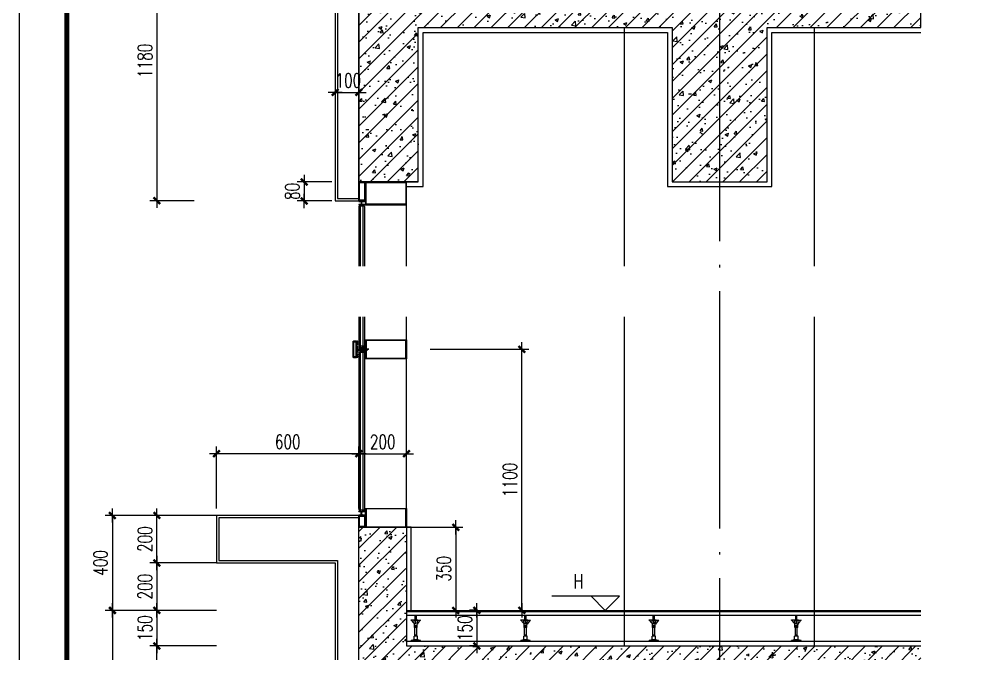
# Model space of a CAD drawing. Extents: x 1980812 to 2578970, y -669191 to 284498.
# Drawn here: x 2387331 to 2391401, y -400458 to -397785 of the extents above; entities that cross this region are included whole.
import ezdxf
from ezdxf.enums import TextEntityAlignment as Align

# ---------------------------------------------------------------- set-up
doc = ezdxf.new("R2010")
doc.units = 0
doc.header["$LTSCALE"] = 1000
doc.header["$MEASUREMENT"] = 0
for name, pattern in [('CENTER', [2, 1.25, -0.25, 0.25, -0.25]), ('DOTE', [2.42, 2, -0.2, 0.02, -0.2]), ('HIDDEN', [0.375, 0.25, -0.125]), ('HIDDEN2', [0.1875, 0.125, -0.0625])]:
    doc.linetypes.add(name, pattern=pattern)
for name, color, linetype in [('A-SECT-MBND-FINE', 252, 'Continuous'), ('A-SECT-MCUT', 1, 'Continuous'), ('A-SECT-MCUT-FINE', 137, 'Continuous'), ('DIM_ELEV', 3, 'Continuous'), ('dote', 1, 'DOTE'), ('SF', 1, 'Continuous'), ('TEXT', 7, 'Continuous'), ('TK', 1, 'Continuous'), ('WALL', 4, 'Continuous'), ('WINDOW', 2, 'Continuous'), ('可见看线', 63, 'Continuous'), ('建筑辅助线', 231, 'Continuous'), ('柱墙填充', 181, 'Continuous'), ('详细标注', 231, 'Continuous'), ('铝板', 31, 'Continuous'), ('面层', 31, 'Continuous')]:
    doc.layers.add(name, color=color, linetype=linetype)
doc.styles.add('DIM_FONT', font='SIMPLEX', dxfattribs={"width": 0.7, "bigfont": 'GBCBIG'})
doc.styles.add('FSJ-SHX', font='txtw.shx', dxfattribs={"width": 0.75, "bigfont": 'hztxtw.shx'})
doc.styles.add('ROMANS', font='simplex_.ttf', dxfattribs={"width": 0.8, "height": 500})
doc.dimstyles.new('DIMN20', dxfattribs={"dimscale": 0.2, "dimtxt": 300, "dimasz": 1, "dimexe": 150, "dimexo": 0, "dimgap": 100, "dimtad": 1, "dimdec": 0, "dimzin": 0, "dimdsep": 46, "dimtxsty": 'DIM_FONT', "dimblk1": '_DIMX', "dimblk2": '_DIMX', "dimsah": 1, "dimcen": 0.09, "dimclrd": 256, "dimclre": 256, "dimclrt": 7, "dimadec": 0, "dimazin": 0, "dimtfac": 1, "dimtdec": 0, "dimtix": 1, "dimtmove": 2, "dimatfit": 3, "dimldrblk": '_DIMX', "dimfxl": 150, "dimtolj": 1, "dimtzin": 0, "dimarcsym": 0})

# ---------------------------------------------------------------- blocks, each defined once
blk = doc.blocks.new('M5x45_Pan')
at = {"color": 8, "linetype": 'HIDDEN'}
for p, q in [((0, 1.9), (45, 1.9)), ((44.4, -2.5), (44.4, 2.5)), ((0, -1.9), (45, -1.9))]:
    blk.add_line(p, q, dxfattribs=at)
at = {"color": 0, "linetype": 'ByBlock'}
blk.add_lwpolyline([(-1.4, -4.8), (0, -4.8), (0, 4.7), (-1.4, 4.7, 0.228537), (-2.2, 4.4, 0.349288), (-2.2, -4.4, 0.228537)], format="xyb", close=True, dxfattribs=at)
at = {"color": 8, "linetype": 'HIDDEN2'}
blk.add_lwpolyline([(-3.7, 0.7), (-1.8, 0.7), (-1.8, -0.8), (-3.7, -0.8)], dxfattribs=at)
at = {"color": 8, "linetype": 'ByBlock'}
blk.add_lwpolyline([(0, 2.5), (44.4, 2.5), (45, 1.9), (45, -1.9), (44.4, -2.5), (0, -2.5)], dxfattribs=at)
at = {"layer": 'TEXT', "color": 8, "linetype": 'CENTER'}
blk.add_line((48, 0), (-6.7, 0), dxfattribs=at)
at = {"layer": 'Defpoints', "color": 8, "style": 'ROMANS', "width": 0.8}
blk.add_text('M5x45', height=1, rotation=90, dxfattribs=at).set_placement((-1, 0), align=Align.MIDDLE)
blk = doc.blocks.new('A$C573D0ACE')
at = {"layer": '建筑辅助线'}
for p, q in [((-40, 89), (-40, 90)), ((-29, 89), (-40, 89)), ((-40, 89), (-29, 75.7)), ((-11, 89), (-29, 89)), ((-29, 88), (-29, 89)), ((-11, 88), (-29, 88)), ((-25.8, 65), (-27.8, 88)), ((-22.5, 90), (-22.5, 105)), ((-17.5, 105), (-22.5, 105)), ((-20.5, 72.5), (-20.5, 88)), ((-20, 105), (-20, 110)), ((-19.5, 72.5), (-19.5, 88)), ((-17.5, 90), (-17.5, 105)), ((-14.2, 65), (-12.2, 88)), ((-11, 88), (-11, 89)), ((-11, 89), (0, 89)), ((0, 89), (-11, 75.7)), ((0, 89), (0, 90)), ((-29, 75.7), (-26.4, 72.5)), ((-14.2, 65), (-25.8, 65)), ((-25.8, 57.5), (-25.8, 65)), ((-14.2, 57.5), (-25.8, 57.5)), ((-23.8, 21), (-23.8, 57.5)), ((-22.4, 57.5), (-22.4, 65)), ((-19.5, 72.5), (-20.5, 72.5)), ((-17.6, 57.5), (-17.6, 65)), ((-16.2, 21), (-16.2, 57.5)), ((-14.2, 57.5), (-14.2, 65)), ((-11, 75.7), (-13.6, 72.5)), ((-27.5, 6), (-40, 3)), ((-40, 0), (-40, 3)), ((0, 3), (-40, 3)), ((-27.5, 6), (-27.5, 21)), ((-12.5, 21), (-27.5, 21)), ((-12.5, 6), (-27.5, 6)), ((-16.2, 25), (-23.8, 26)), ((-16.2, 24), (-23.8, 25)), ((-16.2, 23), (-23.8, 24)), ((-16.2, 22), (-23.8, 23)), ((-16.2, 21), (-23.8, 22)), ((-12.5, 6), (-12.5, 21)), ((0, 3), (-12.5, 6)), ((0, 0), (0, 3))]:
    blk.add_line(p, q, dxfattribs=at)
blk = doc.blocks.new('_DIMX')
blk.add_line((-150, 0), (150, 0))
at = {"const_width": 50}
blk.add_lwpolyline([(-70, -70), (70, 70)], dxfattribs=at)
blk = doc.blocks.new('*D2443')
at = {"layer": 'Defpoints', "color": 0, "transparency": 16777216}
for p in [(2389061, -399175.2), (2389446.9, -399175.2), (2389061, -400275.2)]:
    blk.add_point(p, dxfattribs=at)
at = {"layer": '详细标注', "lineweight": -2, "transparency": 16777216}
for p, q in [((2389061, -399175.2), (2389476.9, -399175.2)), ((2389446.9, -400275), (2389446.9, -399175.4)), ((2389061, -400275.2), (2389476.9, -400275.2))]:
    blk.add_line(p, q, dxfattribs=at)
at = {"layer": '详细标注', "lineweight": -2, "transparency": 16777216, "xscale": 0.2, "yscale": 0.2, "zscale": 0.2}
for p, rotation in [((2389446.9, -399175.2), 90), ((2389446.9, -400275.2), 270)]:
    blk.add_blockref('_DIMX', p, dxfattribs=dict(at, rotation=rotation))
at = {"layer": '详细标注', "color": 7, "transparency": 16777216, "insert": (2389396.9, -399725.2), "char_height": 60, "attachment_point": 5, "rotation": 90, "style": 'DIM_FONT'}
blk.add_mtext('\\A1;1100', dxfattribs=at)
blk = doc.blocks.new('*D2444')
at = {"layer": 'Defpoints', "color": 0, "transparency": 16777216}
for p in [(2388961.2, -399614.9), (2388761.2, -399845.2), (2388961.2, -399845.2, 0)]:
    blk.add_point(p, dxfattribs=at)
at = {"layer": '详细标注', "lineweight": -2, "transparency": 16777216}
for p, q in [((2388761.2, -399845.2), (2388761.2, -399584.9)), ((2388761.4, -399614.9), (2388961, -399614.9)), ((2388961.2, -399845.2), (2388961.2, -399584.9))]:
    blk.add_line(p, q, dxfattribs=at)
at = {"layer": '详细标注', "lineweight": -2, "transparency": 16777216, "xscale": 0.2, "yscale": 0.2, "zscale": 0.2, "rotation": 180}
blk.add_blockref('_DIMX', (2388761.2, -399614.9), dxfattribs=at)
at = {"layer": '详细标注', "lineweight": -2, "transparency": 16777216, "xscale": 0.2, "yscale": 0.2, "zscale": 0.2}
blk.add_blockref('_DIMX', (2388961.2, -399614.9), dxfattribs=at)
at = {"layer": '详细标注', "color": 7, "transparency": 16777216, "insert": (2388861.2, -399564.9), "char_height": 60, "attachment_point": 5, "style": 'DIM_FONT'}
blk.add_mtext('\\A1;200', dxfattribs=at)
blk = doc.blocks.new('*D2709')
at = {"layer": 'Defpoints', "color": 0, "transparency": 16777216}
for p in [(2388961.2, -399925.2, 0), (2388961.2, -400275.2, 0), (2389168.7, -400275.2)]:
    blk.add_point(p, dxfattribs=at)
at = {"layer": '详细标注', "lineweight": -2, "transparency": 16777216}
for p, q in [((2388961.2, -399925.2), (2389198.7, -399925.2)), ((2389168.7, -399925.4), (2389168.7, -400275)), ((2388961.2, -400275.2), (2389198.7, -400275.2))]:
    blk.add_line(p, q, dxfattribs=at)
at = {"layer": '详细标注', "lineweight": -2, "transparency": 16777216, "xscale": 0.2, "yscale": 0.2, "zscale": 0.2}
for p, rotation in [((2389168.7, -399925.2), 90), ((2389168.7, -400275.2), 270)]:
    blk.add_blockref('_DIMX', p, dxfattribs=dict(at, rotation=rotation))
at = {"layer": '详细标注', "color": 7, "transparency": 16777216, "insert": (2389118.7, -400100.2), "char_height": 60, "attachment_point": 5, "rotation": 90, "style": 'DIM_FONT'}
blk.add_mtext('\\A1;350', dxfattribs=at)
blk = doc.blocks.new('*D2445')
at = {"layer": 'Defpoints', "color": 0, "transparency": 16777216}
for p in [(2389257.4, -400274.8), (2389257.4, -400425.2), (2389257.4, -400425.2)]:
    blk.add_point(p, dxfattribs=at)
at = {"layer": '详细标注', "lineweight": -2, "transparency": 16777216}
for p, q in [((2389257.4, -400274.8), (2389227.4, -400274.8)), ((2389257.4, -400275), (2389257.4, -400425)), ((2389257.4, -400425.2), (2389227.4, -400425.2))]:
    blk.add_line(p, q, dxfattribs=at)
at = {"layer": '详细标注', "lineweight": -2, "transparency": 16777216, "xscale": 0.2, "yscale": 0.2, "zscale": 0.2}
for p, rotation in [((2389257.4, -400274.8), 90), ((2389257.4, -400425.2), 270)]:
    blk.add_blockref('_DIMX', p, dxfattribs=dict(at, rotation=rotation))
at = {"layer": '详细标注', "color": 7, "transparency": 16777216, "insert": (2389207.4, -400350), "char_height": 60, "attachment_point": 5, "rotation": 90, "style": 'DIM_FONT'}
blk.add_mtext('\\A1;150', dxfattribs=at)
blk = doc.blocks.new('*D2407')
at = {"layer": 'Defpoints', "color": 0, "transparency": 16777216}
for p in [(2387910, -400425.2), (2388161.2, -400425.2), (2388161.2, -401175.2)]:
    blk.add_point(p, dxfattribs=at)
at = {"layer": '详细标注', "lineweight": -2, "transparency": 16777216}
for p, q in [((2388161.2, -400425.2), (2387880, -400425.2)), ((2387910, -401175), (2387910, -400425.4)), ((2388161.2, -401175.2), (2387880, -401175.2))]:
    blk.add_line(p, q, dxfattribs=at)
at = {"layer": '详细标注', "lineweight": -2, "transparency": 16777216, "xscale": 0.2, "yscale": 0.2, "zscale": 0.2}
for p, rotation in [((2387910, -400425.2), 90), ((2387910, -401175.2), 270)]:
    blk.add_blockref('_DIMX', p, dxfattribs=dict(at, rotation=rotation))
at = {"layer": '详细标注', "color": 7, "transparency": 16777216, "insert": (2387860, -400800.2), "char_height": 60, "attachment_point": 5, "rotation": 90, "style": 'DIM_FONT'}
blk.add_mtext('\\A1;750', dxfattribs=at)
blk = doc.blocks.new('*D2408')
at = {"layer": 'Defpoints', "color": 0, "transparency": 16777216}
for p in [(2388161.2, -400275.2), (2387910, -400425.2), (2388161.2, -400425.2)]:
    blk.add_point(p, dxfattribs=at)
at = {"layer": '详细标注', "lineweight": -2, "transparency": 16777216}
for p, q in [((2388161.2, -400275.2), (2387880, -400275.2)), ((2387910, -400275.4), (2387910, -400425)), ((2388161.2, -400425.2), (2387880, -400425.2))]:
    blk.add_line(p, q, dxfattribs=at)
at = {"layer": '详细标注', "lineweight": -2, "transparency": 16777216, "xscale": 0.2, "yscale": 0.2, "zscale": 0.2}
for p, rotation in [((2387910, -400275.2), 90), ((2387910, -400425.2), 270)]:
    blk.add_blockref('_DIMX', p, dxfattribs=dict(at, rotation=rotation))
at = {"layer": '详细标注', "color": 7, "transparency": 16777216, "insert": (2387860, -400350.2), "char_height": 60, "attachment_point": 5, "rotation": 90, "style": 'DIM_FONT'}
blk.add_mtext('\\A1;150', dxfattribs=at)
blk = doc.blocks.new('*D2409')
at = {"layer": 'Defpoints', "color": 0, "transparency": 16777216}
for p in [(2387880, -399875.2, 0), (2387722.8, -400275.2), (2387880, -400275.2)]:
    blk.add_point(p, dxfattribs=at)
at = {"layer": '详细标注', "lineweight": -2, "transparency": 16777216}
for p, q in [((2387880, -399875.2), (2387692.8, -399875.2)), ((2387722.8, -399875.4), (2387722.8, -400275)), ((2387880, -400275.2), (2387692.8, -400275.2))]:
    blk.add_line(p, q, dxfattribs=at)
at = {"layer": '详细标注', "lineweight": -2, "transparency": 16777216, "xscale": 0.2, "yscale": 0.2, "zscale": 0.2}
for p, rotation in [((2387722.8, -399875.2), 90), ((2387722.8, -400275.2), 270)]:
    blk.add_blockref('_DIMX', p, dxfattribs=dict(at, rotation=rotation))
at = {"layer": '详细标注', "color": 7, "transparency": 16777216, "insert": (2387672.8, -400075.2), "char_height": 60, "attachment_point": 5, "rotation": 90, "style": 'DIM_FONT'}
blk.add_mtext('\\A1;400', dxfattribs=at)
blk = doc.blocks.new('*D2410')
at = {"layer": 'Defpoints', "color": 0, "transparency": 16777216}
for p in [(2387880, -400275.2), (2387722.8, -401255.2), (2387880, -401255.2)]:
    blk.add_point(p, dxfattribs=at)
at = {"layer": '详细标注', "lineweight": -2, "transparency": 16777216}
for p, q in [((2387880, -400275.2), (2387692.8, -400275.2)), ((2387722.8, -400275.4), (2387722.8, -401255)), ((2387880, -401255.2), (2387692.8, -401255.2))]:
    blk.add_line(p, q, dxfattribs=at)
at = {"layer": '详细标注', "lineweight": -2, "transparency": 16777216, "xscale": 0.2, "yscale": 0.2, "zscale": 0.2}
for p, rotation in [((2387722.8, -400275.2), 90), ((2387722.8, -401255.2), 270)]:
    blk.add_blockref('_DIMX', p, dxfattribs=dict(at, rotation=rotation))
at = {"layer": '详细标注', "color": 7, "transparency": 16777216, "insert": (2387672.8, -400765.2), "char_height": 60, "attachment_point": 5, "rotation": 90, "style": 'DIM_FONT'}
blk.add_mtext('\\A1;980', dxfattribs=at)
blk = doc.blocks.new('*D2411')
at = {"layer": 'Defpoints', "color": 0, "transparency": 16777216}
for p in [(2388161.2, -399614.9), (2388161.2, -399845.2), (2388761.2, -399845.2)]:
    blk.add_point(p, dxfattribs=at)
at = {"layer": '详细标注', "lineweight": -2, "transparency": 16777216}
for p, q in [((2388161.2, -399845.2), (2388161.2, -399584.9)), ((2388761, -399614.9), (2388161.4, -399614.9)), ((2388761.2, -399845.2), (2388761.2, -399584.9))]:
    blk.add_line(p, q, dxfattribs=at)
at = {"layer": '详细标注', "lineweight": -2, "transparency": 16777216, "xscale": 0.2, "yscale": 0.2, "zscale": 0.2, "rotation": 180}
blk.add_blockref('_DIMX', (2388161.2, -399614.9), dxfattribs=at)
at = {"layer": '详细标注', "lineweight": -2, "transparency": 16777216, "xscale": 0.2, "yscale": 0.2, "zscale": 0.2}
blk.add_blockref('_DIMX', (2388761.2, -399614.9), dxfattribs=at)
at = {"layer": '详细标注', "color": 7, "transparency": 16777216, "insert": (2388461.2, -399564.9), "char_height": 60, "attachment_point": 5, "style": 'DIM_FONT'}
blk.add_mtext('\\A1;600', dxfattribs=at)
blk = doc.blocks.new('*D1481')
at = {"layer": 'Defpoints', "color": 0, "transparency": 16777216}
for p in [(-850.7, 50), (-599.6, 50), (-599.6, -150)]:
    blk.add_point(p, dxfattribs=at)
at = {"layer": '详细标注', "lineweight": -2, "transparency": 16777216}
for p, q in [((-599.6, 50), (-880.7, 50)), ((-850.7, -149.8), (-850.7, 49.8)), ((-599.6, -150), (-880.7, -150))]:
    blk.add_line(p, q, dxfattribs=at)
at = {"layer": '详细标注', "lineweight": -2, "transparency": 16777216, "xscale": 0.2, "yscale": 0.2, "zscale": 0.2}
for p, rotation in [((-850.7, 50), 90), ((-850.7, -150), 270)]:
    blk.add_blockref('_DIMX', p, dxfattribs=dict(at, rotation=rotation))
at = {"layer": '详细标注', "color": 7, "transparency": 16777216, "insert": (-900.7, -50), "char_height": 60, "attachment_point": 5, "rotation": 90, "style": 'DIM_FONT'}
blk.add_mtext('\\A1;200', dxfattribs=at)
blk = doc.blocks.new('*D1482')
at = {"layer": 'Defpoints', "color": 0, "transparency": 16777216}
for p in [(-599.6, -150), (-850.7, -350), (-599.6, -350)]:
    blk.add_point(p, dxfattribs=at)
at = {"layer": '详细标注', "lineweight": -2, "transparency": 16777216}
for p, q in [((-599.6, -150), (-880.7, -150)), ((-850.7, -150.2), (-850.7, -349.8)), ((-599.6, -350), (-880.7, -350))]:
    blk.add_line(p, q, dxfattribs=at)
at = {"layer": '详细标注', "lineweight": -2, "transparency": 16777216, "xscale": 0.2, "yscale": 0.2, "zscale": 0.2}
for p, rotation in [((-850.7, -150), 90), ((-850.7, -350), 270)]:
    blk.add_blockref('_DIMX', p, dxfattribs=dict(at, rotation=rotation))
at = {"layer": '详细标注', "color": 7, "transparency": 16777216, "insert": (-900.7, -250), "char_height": 60, "attachment_point": 5, "rotation": 90, "style": 'DIM_FONT'}
blk.add_mtext('\\A1;200', dxfattribs=at)
blk = doc.blocks.new('*D1483')
at = {"layer": 'Defpoints', "color": 0, "transparency": 16777216}
for p in [(-599.6, 310.3), (0.4, 98.8), (-599.6, 80)]:
    blk.add_point(p, dxfattribs=at)
at = {"layer": '详细标注', "lineweight": -2, "transparency": 16777216}
for p, q in [((-599.6, 80), (-599.6, 340.3)), ((0.4, 98.8), (0.4, 340.3)), ((0.2, 310.3), (-599.4, 310.3))]:
    blk.add_line(p, q, dxfattribs=at)
at = {"layer": '详细标注', "lineweight": -2, "transparency": 16777216, "xscale": 0.2, "yscale": 0.2, "zscale": 0.2, "rotation": 180}
blk.add_blockref('_DIMX', (-599.6, 310.3), dxfattribs=at)
at = {"layer": '详细标注', "lineweight": -2, "transparency": 16777216, "xscale": 0.2, "yscale": 0.2, "zscale": 0.2}
blk.add_blockref('_DIMX', (0.4, 310.3), dxfattribs=at)
at = {"layer": '详细标注', "color": 7, "transparency": 16777216, "insert": (-299.6, 360.3), "char_height": 60, "attachment_point": 5, "style": 'DIM_FONT'}
blk.add_mtext('\\A1;600', dxfattribs=at)
blk = doc.blocks.new('*D1484')
at = {"layer": 'Defpoints', "color": 0, "transparency": 16777216}
for p in [(-99.6, -740, 0), (0.4, -740, 0), (0.4, -872.8)]:
    blk.add_point(p, dxfattribs=at)
at = {"layer": '详细标注', "lineweight": -2, "transparency": 16777216}
for p, q in [((-99.6, -740), (-99.6, -902.8)), ((0.4, -740), (0.4, -902.8)), ((-99.4, -872.8), (0.2, -872.8))]:
    blk.add_line(p, q, dxfattribs=at)
at = {"layer": '详细标注', "lineweight": -2, "transparency": 16777216, "xscale": 0.2, "yscale": 0.2, "zscale": 0.2, "rotation": 180}
blk.add_blockref('_DIMX', (-99.6, -872.8), dxfattribs=at)
at = {"layer": '详细标注', "lineweight": -2, "transparency": 16777216, "xscale": 0.2, "yscale": 0.2, "zscale": 0.2}
blk.add_blockref('_DIMX', (0.4, -872.8), dxfattribs=at)
at = {"layer": '详细标注', "color": 7, "transparency": 16777216, "insert": (-44.1, -822.8), "char_height": 60, "attachment_point": 5, "style": 'DIM_FONT'}
blk.add_mtext('\\A1;100', dxfattribs=at)
blk = doc.blocks.new('*D2614')
at = {"layer": 'Defpoints', "color": 0, "transparency": 16777216}
for p in [(2388661.2, -397959.7, 0), (2388761.2, -397959.7, 0), (2388761.2, -398092.5, 0)]:
    blk.add_point(p, dxfattribs=at)
at = {"layer": '详细标注', "lineweight": -2, "transparency": 16777216}
for p, q in [((2388661.2, -397959.7, 0), (2388661.2, -398122.5, 0)), ((2388761.2, -397959.7, 0), (2388761.2, -398122.5, 0)), ((2388661.4, -398092.5, 0), (2388761, -398092.5, 0))]:
    blk.add_line(p, q, dxfattribs=at)
at = {"layer": '详细标注', "lineweight": -2, "transparency": 16777216, "xscale": 0.2, "yscale": 0.2, "zscale": 0.2, "rotation": 180}
blk.add_blockref('_DIMX', (2388661.2, -398092.5, 0), dxfattribs=at)
at = {"layer": '详细标注', "lineweight": -2, "transparency": 16777216, "xscale": 0.2, "yscale": 0.2, "zscale": 0.2}
blk.add_blockref('_DIMX', (2388761.2, -398092.5, 0), dxfattribs=at)
at = {"layer": '详细标注', "color": 7, "transparency": 16777216, "insert": (2388716.6, -398042.5, 0), "char_height": 60, "attachment_point": 5, "style": 'DIM_FONT'}
blk.add_mtext('\\A1;100', dxfattribs=at)
blk = doc.blocks.new('*D2127')
at = {"layer": 'Defpoints', "color": 0, "transparency": 16777216}
for p in [(2388646.5, -398469.7, 0), (2388530.6, -398549.7, 0), (2388646.5, -398549.7, 0)]:
    blk.add_point(p, dxfattribs=at)
at = {"layer": '详细标注', "lineweight": -2, "transparency": 16777216}
for p, q in [((2388646.5, -398469.7, 0), (2388500.6, -398469.7, 0)), ((2388530.6, -398469.5, 0), (2388530.6, -398469.3, 0)), ((2388530.6, -398469.7, 0), (2388530.6, -398549.7, 0)), ((2388646.5, -398549.7, 0), (2388500.6, -398549.7, 0)), ((2388530.6, -398549.9, 0), (2388530.6, -398550.1, 0))]:
    blk.add_line(p, q, dxfattribs=at)
at = {"layer": '详细标注', "lineweight": -2, "transparency": 16777216, "xscale": 0.2, "yscale": 0.2, "zscale": 0.2}
for p, rotation in [((2388530.6, -398469.7, 0), 270), ((2388530.6, -398549.7, 0), 90)]:
    blk.add_blockref('_DIMX', p, dxfattribs=dict(at, rotation=rotation))
at = {"layer": '详细标注', "color": 7, "transparency": 16777216, "insert": (2388480.6, -398509.7, 0), "char_height": 60, "attachment_point": 5, "rotation": 90, "style": 'DIM_FONT'}
blk.add_mtext('\\A1;80', dxfattribs=at)
blk = doc.blocks.new('*D2132')
at = {"layer": 'Defpoints', "color": 0, "transparency": 16777216}
for p in [(2388067.2, -397369.7), (2387910, -398549.3), (2388067.2, -398549.3)]:
    blk.add_point(p, dxfattribs=at)
at = {"layer": '详细标注', "lineweight": -2, "transparency": 16777216}
for p, q in [((2388067.2, -397369.7), (2387880, -397369.7)), ((2387910, -397369.9), (2387910, -398549.1)), ((2388067.2, -398549.3), (2387880, -398549.3))]:
    blk.add_line(p, q, dxfattribs=at)
at = {"layer": '详细标注', "lineweight": -2, "transparency": 16777216, "xscale": 0.2, "yscale": 0.2, "zscale": 0.2}
for p, rotation in [((2387910, -397369.7), 90), ((2387910, -398549.3), 270)]:
    blk.add_blockref('_DIMX', p, dxfattribs=dict(at, rotation=rotation))
at = {"layer": '详细标注', "color": 7, "transparency": 16777216, "insert": (2387860, -397959.5), "char_height": 60, "attachment_point": 5, "rotation": 90, "style": 'DIM_FONT'}
blk.add_mtext('\\A1;1180', dxfattribs=at)
blk = doc.blocks.new('A$C21437546')
at = {"layer": '铝板', "elevation": 0}
for points in [[(0.4, 50), (-599.6, 50), (-599.6, -150), (-99.6, -150), (-99.6, -1330), (28.4, -1330)], [(0.4, 40), (-589.6, 40), (-589.6, -140), (-89.6, -140), (-89.6, -1320), (0.4, -1320)]]:
    blk.add_lwpolyline(points, dxfattribs=at)
at = {"layer": '详细标注'}
dim = blk.add_linear_dim(base=(-599.6, 310.3, 0), p1=(0.4, 98.8, 0), p2=(-599.6, 80, 0), dimstyle='DIMN20', dxfattribs=at)
dim.commit()
dim.dimension.update_dxf_attribs({"geometry": '*D1483', "text_midpoint": (-299.6, 360.3, 0)})
for base, p2, picture, middle in [((-850.7, 50, 0), (-599.6, 50, 0), '*D1481', (-900.7, -50, 0)), ((-850.7, -350, 0), (-599.6, -350, 0), '*D1482', (-900.7, -250, 0))]:
    dim = blk.add_linear_dim(base=base, p1=(-599.6, -150, 0), p2=p2, angle=90, dimstyle='DIMN20', dxfattribs=at)
    dim.commit()
    dim.dimension.update_dxf_attribs({"geometry": picture, "text_midpoint": middle})
dim = blk.add_linear_dim(base=(0.4, -872.8), p1=(-99.6, -740, 0), p2=(0.4, -740, 0), angle=360, dimstyle='DIMN20', dxfattribs=at)
dim.commit()
dim.dimension.update_dxf_attribs({"geometry": '*D1484', "text_midpoint": (-44.1, -822.8), "dimtype": 129})

msp = doc.modelspace()

# ---------------------------------------------------------------- hatches: boundary and pattern name
at = {"layer": '柱墙填充'}
h = msp.add_hatch(dxfattribs=at)
h.set_pattern_fill('钢筋混凝土', color=256, scale=20)
h.set_pattern_definition([(45, (2370704.01, -515993.82), (-35.35534, 35.35534), []), (50, (2370704.01, -515993.82), (143.45204, -12.55043), [15, -165]), (355, (2370704.01, -515993.82), (-27.75027, 150.43843), [12, -132]), (100.4514, (2370715.96, -515994.86), (115.70188, 137.88791), [12.74804, -140.22842]), (46.1842, (2370704.01, -515953.82), (213.4482, -33.1038), [22.5, -247.5]), (96.6356, (2370721.8, -515956.58), (186.93254, 194.82357), [19.12206, -210.3426]), (351.1842, (2370704, -515953.82), (186.9324, 194.8237), [18, -198]), (21, (2370724.01, -515963.82), (119.38141, -80.52378), [15, -165]), (326, (2370724.01, -515963.82), (48.66307, 145.03), [12, -132]), (71.4514, (2370733.96, -515970.53), (168.04453, 64.5061), [12.74804, -140.22842]), (37.5, (2370704.01, -515993.82), (2.43197, 66.57877), [0, -130.4, 0, -134, 0, -132.5]), (7.5, (2370704.01, -515993.82), (52.613907, 78.882342), [0, -76.4, 0, -127.4, 0, -50.5]), (327.5, (2370659.41, -515993.82), (106.764487, -4.510974), [0, -50, 0, -156, 0, -207]), (317.5, (2370639.41, -515993.82), (116.637234, 20.021), [0, -65, 0, -103.6, 0, -147])])
h.paths.add_polyline_path([(2390480.2, -397819.7), (2391127.5, -397819.7), (2391127.5, -397719.7), (2390280.2, -397719.7), (2390280.2, -398469.7), (2390480.2, -398469.7)])
edge = h.paths.add_edge_path()
edge.add_line((2388761.2, -397219.7), (2388761.2, -397336.6))
edge.add_arc((2388820.1, -397261.6), 95.4, 231.8174, 322.9557)
edge.add_arc((2388895.5, -397352.4), 33.4, 88.5699, 262.5774)
edge.add_line((2388891.2, -397385.5), (2388881.2, -397071.2))
edge.add_line((2388881.2, -397071.2), (2388761.2, -397069.7))
edge.add_line((2388761.2, -397069.7), (2388761.2, -397219.7))
edge = h.paths.add_edge_path()
edge.add_line((2388881.2, -397719.7), (2388881.2, -397334.9))
edge.add_arc((2388820.1, -397261.6), 95.4, 231.8174, 309.7498, ccw=False)
edge.add_line((2388761.2, -397336.6), (2388761.2, -398469.7))
edge.add_line((2388761.2, -398469.7), (2389011.2, -398469.7))
edge.add_line((2389011.2, -398469.7), (2389011.2, -397819.7))
edge.add_line((2389011.2, -397819.7), (2390080.2, -397819.7))
edge.add_line((2390080.2, -397819.7), (2390080.2, -398469.7))
edge.add_line((2390080.2, -398469.7), (2390280.2, -398469.7))
edge.add_line((2390280.2, -398469.7), (2390280.2, -397719.7))
edge.add_line((2390280.2, -397719.7), (2388881.2, -397719.7))
h = msp.add_hatch(dxfattribs=at)
h.set_pattern_fill('钢筋混凝土', color=256, scale=20)
h.set_pattern_definition([(45, (2364350.003, -527167.13), (-35.35534, 35.35534), []), (50, (2364350, -527167.13), (143.45204, -12.55043), [15, -165]), (355, (2364350, -527167.13), (-27.75027, 150.43843), [12, -132]), (100.4514, (2364361.96, -527168.18), (115.70188, 137.88791), [12.74804, -140.22842]), (46.1842, (2364350, -527127.13), (213.4482, -33.1038), [22.5, -247.5]), (96.6356, (2364367.8, -527129.9), (186.93254, 194.82357), [19.12206, -210.3426]), (351.1842, (2364350, -527127.13), (186.9324, 194.82372), [18, -198]), (21, (2364370, -527137.13), (119.38141, -80.52378), [15, -165]), (326, (2364370, -527137.13), (48.66307, 145.03001), [12, -132]), (71.4514, (2364379.95, -527143.84), (168.04453, 64.5061), [12.74804, -140.22842]), (37.5, (2364350.003, -527167.13), (2.431971, 66.57877), [0, -130.4, 0, -134, 0, -132.5]), (7.5, (2364350, -527167.13), (52.613907, 78.882342), [0, -76.4, 0, -127.4, 0, -50.5]), (327.5, (2364305.403, -527167.13), (106.764487, -4.510974), [0, -50, 0, -156, 0, -207]), (317.5, (2364285.4, -527167.13), (116.637234, 20.020996), [0, -65, 0, -103.6, 0, -147])])
h.paths.add_polyline_path([(2391127.5, -400425.2), (2391127.5, -400525.2), (2390480.2, -400525.2), (2390480.2, -401175.2), (2390080.2, -401175.2), (2390080.2, -400525.2), (2389011.2, -400525.2), (2389011.2, -401175.2), (2388761.2, -401175.2), (2388761.2, -401075.2), (2388761.2, -400125.2), (2388761.2, -399925.2), (2388958.2, -399922.7), (2388958.2, -400425.2)])

# ---------------------------------------------------------------- linework, layer by layer
at = {"layer": 'A-SECT-MBND-FINE'}
msp.add_line((2390080.2, -398469.7, 0), (2390480.2, -398469.7, 0), dxfattribs=at)
at = {"layer": 'A-SECT-MCUT', "elevation": 0}
for points in [[(2388761.2, -398469.7), (2388788.2, -398469.7), (2388788.2, -398549.7), (2388761.2, -398549.7)], [(2388764.2, -398472.7), (2388785.2, -398472.7), (2388785.2, -398546.7), (2388764.2, -398546.7)], [(2388961.2, -398558.4), (2388961.2, -398469.7), (2388825.5, -398469.7), (2388789.2, -398469.7), (2388789.2, -398550.7), (2388772.5, -398550.7), (2388772.5, -398551.6), (2388775.9, -398552.4), (2388776.5, -398551.9), (2388789.2, -398551.9), (2388789.2, -398558.4), (2388789.2, -398565), (2388776.5, -398565), (2388775.9, -398564.5), (2388772.5, -398565.3), (2388772.5, -398566.2), (2388789.2, -398566.2), (2388789.2, -398566.2), (2388825.5, -398566.2), (2388961.2, -398566.2)], [(2388792.2, -398472.2), (2388958.2, -398472.2), (2388958.2, -398558.4), (2388958.2, -398563.7), (2388792.2, -398563.7)], [(2388771.8, -398553.1), (2388775.7, -398553.4), (2388776.6, -398552.3), (2388776, -398551.9), (2388775.4, -398552.4), (2388771.8, -398551.6), (2388771.8, -398550.7), (2388760.6, -398550.7), (2388760.6, -398552.2), (2388770.6, -398552.2), (2388770.6, -398564.7), (2388760.6, -398564.7), (2388760.6, -398566.2), (2388771.8, -398566.2), (2388771.8, -398565.3), (2388775.4, -398564.5), (2388776, -398565), (2388776.6, -398564.6), (2388775.7, -398563.4), (2388771.8, -398563.8)], [(2388771.8, -398553.1), (2388775.7, -398553.4), (2388776.6, -398552.3), (2388776, -398551.9), (2388775.4, -398552.4), (2388771.8, -398551.6), (2388771.8, -398550.7), (2388760.6, -398550.7), (2388760.6, -398552.2), (2388770.6, -398552.2), (2388770.6, -398564.7), (2388760.6, -398564.7), (2388760.6, -398566.2), (2388771.8, -398566.2), (2388771.8, -398565.3), (2388775.4, -398564.5), (2388776, -398565), (2388776.6, -398564.6), (2388775.7, -398563.4), (2388771.8, -398563.8)], [(2388771.8, -398553.1), (2388775.7, -398553.4), (2388776.6, -398552.3), (2388776, -398551.9), (2388775.4, -398552.4), (2388771.8, -398551.6), (2388771.8, -398550.7), (2388760.6, -398550.7), (2388760.6, -398552.2), (2388770.6, -398552.2), (2388770.6, -398564.7), (2388760.6, -398564.7), (2388760.6, -398566.2), (2388771.8, -398566.2), (2388771.8, -398565.3), (2388775.4, -398564.5), (2388776, -398565), (2388776.6, -398564.6), (2388775.7, -398563.4), (2388771.8, -398563.8)], [(2388961.2, -399175.2), (2388961.2, -399215.2), (2388825.5, -399215.2), (2388789.2, -399215.2), (2388789.2, -399182.9), (2388772.5, -399182.9), (2388772.5, -399182), (2388775.9, -399181.2), (2388776.5, -399181.7), (2388789.2, -399181.7), (2388789.2, -399175.2), (2388789.2, -399168.6), (2388776.5, -399168.6), (2388775.9, -399169.1), (2388772.5, -399168.3), (2388772.5, -399167.4), (2388789.2, -399167.4), (2388789.2, -399135.2), (2388825.5, -399135.2), (2388961.2, -399135.2)], [(2388771.8, -399180.5), (2388775.7, -399180.2), (2388776.5, -399181.3), (2388776, -399181.7), (2388775.4, -399181.2), (2388771.8, -399182), (2388771.8, -399182.9), (2388760.6, -399182.9), (2388760.6, -399181.4), (2388770.6, -399181.4), (2388770.6, -399168.9), (2388760.6, -399168.9), (2388760.6, -399167.4), (2388771.8, -399167.4), (2388771.8, -399168.3), (2388775.4, -399169.1), (2388776, -399168.6), (2388776.5, -399169), (2388775.7, -399170.1), (2388771.8, -399169.8)], [(2388792.2, -399212.7), (2388958.2, -399212.7), (2388958.2, -399175.2), (2388958.2, -399137.7), (2388792.2, -399137.7)], [(2388771.8, -399871.7), (2388775.7, -399871.4), (2388776.5, -399872.5), (2388776, -399873), (2388775.4, -399872.4), (2388771.8, -399873.3), (2388771.8, -399874.2), (2388760.6, -399874.2), (2388760.6, -399872.7), (2388770.6, -399872.7), (2388770.6, -399860.2), (2388760.6, -399860.2), (2388760.6, -399858.7), (2388771.8, -399858.7), (2388771.8, -399859.5), (2388775.4, -399860.4), (2388776, -399859.9), (2388776.5, -399860.3), (2388775.7, -399861.4), (2388771.8, -399861.1)], [(2388961.2, -399885.2), (2388961.2, -399925.2), (2388825.5, -399925.2), (2388789.2, -399925.2), (2388789.2, -399874.2), (2388772.5, -399874.2), (2388772.5, -399873.3), (2388775.9, -399872.4), (2388776.5, -399873), (2388789.2, -399873), (2388789.2, -399866.4), (2388789.2, -399859.9), (2388776.5, -399859.9), (2388775.9, -399860.4), (2388772.5, -399859.5), (2388772.5, -399858.7), (2388789.2, -399858.7), (2388789.2, -399845.2), (2388825.5, -399845.2), (2388961.2, -399845.2)], [(2388792.2, -399922.7), (2388958.2, -399922.7), (2388958.2, -399885.2), (2388958.2, -399847.7), (2388792.2, -399847.7)], [(2388761.2, -399875.2), (2388788.2, -399875.2), (2388788.2, -399925.2), (2388761.2, -399925.2)], [(2388764.2, -399878.2), (2388785.2, -399878.2), (2388785.2, -399922.2), (2388764.2, -399922.2)]]:
    msp.add_lwpolyline(points, close=True, dxfattribs=at)
for points in [[(2388755.7, -399210.2), (2388736.2, -399210.2), (2388736.2, -399140.2), (2388755.7, -399140.2, -0.414214), (2388756.2, -399140.7), (2388756.2, -399140.9, -0.351524), (2388755.8, -399141.4), (2388751.9, -399142.3, -0.256425), (2388751.5, -399142.2), (2388750.8, -399141.5, 0.198912), (2388750.4, -399141.4), (2388744.7, -399141.4, 0.414214), (2388744.2, -399141.9), (2388744.2, -399144.9, -0.414214), (2388743.7, -399145.4), (2388743.2, -399145.4, -0.414214), (2388742.7, -399144.9), (2388742.7, -399141.9, 0.414214), (2388742.2, -399141.4), (2388738.2, -399141.4, 0.414214), (2388737.7, -399141.9), (2388737.7, -399208.5, 0.414214), (2388738.2, -399209), (2388742.2, -399209, 0.414214), (2388742.7, -399208.5), (2388742.7, -399205.5, -0.414214), (2388743.2, -399205), (2388743.7, -399205, -0.414214), (2388744.2, -399205.5), (2388744.2, -399208.5, 0.414214), (2388744.7, -399209), (2388750.4, -399209, 0.198912), (2388750.8, -399208.8), (2388751.5, -399208.1, -0.256425), (2388751.9, -399208), (2388755.8, -399208.9, -0.351524), (2388756.2, -399209.4), (2388756.2, -399209.7, -0.414214)], [(2388756.2, -399164.2, -0.414214), (2388755.7, -399164.7), (2388754.7, -399164.7, 0.414214), (2388754.2, -399165.2), (2388754.2, -399185.2, 0.414214), (2388754.7, -399185.7), (2388755.7, -399185.7, -0.414214), (2388756.2, -399186.2), (2388756.2, -399187.2, -0.414214), (2388755.7, -399187.7), (2388751.7, -399187.7), (2388751.7, -399195.4, 0.414214), (2388752.2, -399195.9), (2388755.7, -399195.9, -0.414214), (2388756.2, -399196.4), (2388756.2, -399198.9, -0.414214), (2388755.7, -399199.4), (2388755.2, -399199.4, -0.414214), (2388754.7, -399198.9), (2388754.7, -399198.4, 0.414214), (2388754.2, -399197.9), (2388752.2, -399197.9, 0.414214), (2388751.7, -399198.4), (2388751.7, -399205.4, 0.414214), (2388752.2, -399205.9), (2388754.2, -399205.9, 0.414214), (2388754.7, -399205.4), (2388754.7, -399204.9, -0.414214), (2388755.2, -399204.4), (2388755.7, -399204.4, -0.414214), (2388756.2, -399204.9), (2388756.2, -399208.1, -0.479811), (2388755.5, -399208.6), (2388751.9, -399207.8, 0.256425), (2388751.4, -399207.9), (2388750.7, -399208.6, -0.198912), (2388750.4, -399208.8), (2388747.4, -399208.8, -0.10157), (2388747.2, -399208.7), (2388744.8, -399207.7, -0.300021), (2388744.5, -399207.2), (2388744.5, -399206.4, -0.414214), (2388745, -399205.9), (2388748.7, -399205.9, 0.414214), (2388749.2, -399205.4), (2388749.2, -399198.6), (2388749.2, -399151.7), (2388749.2, -399144.9, 0.414214), (2388748.7, -399144.4), (2388745, -399144.4, -0.414214), (2388744.5, -399143.9), (2388744.5, -399143.1, -0.300021), (2388744.8, -399142.6), (2388747.2, -399141.6, -0.10157), (2388747.4, -399141.6), (2388750.4, -399141.6, -0.198912), (2388750.7, -399141.7), (2388751.4, -399142.4, 0.256425), (2388751.9, -399142.5), (2388755.5, -399141.7, -0.479811), (2388756.2, -399142.2), (2388756.2, -399145.4, -0.414214), (2388755.7, -399145.9), (2388755.2, -399145.9, -0.414214), (2388754.7, -399145.4), (2388754.7, -399144.9, 0.414214), (2388754.2, -399144.4), (2388752.2, -399144.4, 0.414214), (2388751.7, -399144.9), (2388751.7, -399151.9, 0.414214), (2388752.2, -399152.4), (2388754.2, -399152.4, 0.414214), (2388754.7, -399151.9), (2388754.7, -399151.4, -0.414214), (2388755.2, -399150.9), (2388755.7, -399150.9, -0.414214), (2388756.2, -399151.4), (2388756.2, -399153.9, -0.414214), (2388755.7, -399154.4), (2388752.2, -399154.4, 0.414214), (2388751.7, -399154.9), (2388751.7, -399162.7), (2388755.7, -399162.7, -0.414214), (2388756.2, -399163.2)]]:
    msp.add_lwpolyline(points, format="xyb", close=True, dxfattribs=at)
at = {"layer": 'A-SECT-MCUT-FINE'}
for p, q in [((2388961.2, -398824.9, 0), (2388961.2, -398566.2, 0)), ((2388780.2, -398572.1, 0), (2388766.2, -398572.1, 0)), ((2388780.2, -398572.1, 0), (2388766.2, -398572.1, 0)), ((2388780.2, -398572.1, 0), (2388766.2, -398572.1, 0)), ((2388961.2, -399925.2), (2388961.2, -399038.3)), ((2388780.2, -399161.5, 0), (2388766.2, -399161.5, 0)), ((2388780.2, -399188.9, 0), (2388766.2, -399188.9, 0)), ((2388780.2, -399852.7, 0), (2388766.2, -399852.7, 0))]:
    msp.add_line(p, q, dxfattribs=at)
for centre in [(2388779, -398569.2, 0), (2388779, -398569.2, 0), (2388779, -398569.2, 0), (2388779, -399164.4, 0), (2388779, -399185.9, 0), (2388779, -399855.7, 0)]:
    msp.add_circle(centre, 2.98, dxfattribs=at)
for centre, start, end in [((2388762.4, -398569.6, 0), 332.0817, 39.4318), ((2388762.4, -398569.6, 0), 332.0817, 39.4318), ((2388762.4, -398569.6, 0), 332.0817, 39.4318), ((2388762.4, -399164, 0), 320.5682, 27.9183), ((2388762.4, -399186.3, 0), 332.0817, 39.4318), ((2388762.4, -399855.2, 0), 320.5682, 27.9183)]:
    msp.add_arc(centre, 5.39, start, end, dxfattribs=at)
at = {"layer": 'DIM_ELEV'}
for p, q in [((2389858.8, -400215.4, 0), (2389573.7, -400215.4, 0)), ((2389798.8, -400275.4, 0), (2389738.8, -400215.4, 0)), ((2389798.8, -400275.4, 0), (2389858.8, -400215.4, 0))]:
    msp.add_line(p, q, dxfattribs=at)
at = {"layer": 'dote', "linetype": 'DOTE', "ltscale": 0.5}
msp.add_line((2390280.2, -397719.7), (2390280.2, -406402.4), dxfattribs=at)
at = {"layer": 'TK'}
msp.add_lwpolyline([(2399210.9, -391502), (2399210.9, -408322), (2387330.9, -408322), (2387330.9, -391502)], close=True, dxfattribs=at)
at = {"layer": 'TK', "const_width": 20}
msp.add_lwpolyline([(2387530.9, -408122), (2399010.9, -408122), (2399010.9, -392002), (2387530.9, -392002)], close=True, dxfattribs=at)
at = {"layer": 'WALL'}
for p, q in [((2388761.2, -398369.7, 0), (2388761.2, -397419.7, 0)), ((2388761.2, -398369.7, 0), (2388761.2, -397419.7, 0)), ((2389011.2, -398469.7, 0), (2389011.2, -397819.7, 0)), ((2389011.2, -397819.7, 0), (2390080.2, -397819.7, 0)), ((2390480.2, -397819.7, 0), (2391127.5, -397819.7, 0)), ((2388761.2, -398469.7, 0), (2388761.2, -398369.7, 0)), ((2388761.2, -398469.7, 0), (2389011.2, -398469.7, 0)), ((2389011.2, -398469.7, 0), (2388761.2, -398469.7, 0)), ((2388761.2, -399925.2, 0), (2388961.2, -399925.2, 0)), ((2388761.2, -401075.2, 0), (2388761.2, -399925.2, 0)), ((2388961.2, -399925.2), (2388961.2, -400425.2)), ((2388761.2, -401075.2, 0), (2388761.2, -400125.2, 0)), ((2388961.2, -400425.2, 0), (2391127.5, -400425.2, 0))]:
    msp.add_line(p, q, dxfattribs=at)
at = {"layer": 'WALL', "elevation": 0}
for points in [[(2388761.2, -397219.7), (2388761.2, -397219.7), (2388761.2, -397419.7), (2388761.2, -397419.7), (2388761.2, -398369.7), (2388761.2, -398369.7), (2388761.2, -398469.7), (2389011.2, -398469.7), (2389011.2, -397819.7), (2390080.2, -397819.7), (2390080.2, -398469.7), (2390480.2, -398469.7), (2390480.2, -397819.7), (2391127.5, -397819.7), (2391127.5, -397719.7), (2388881.2, -397719.7), (2388881.2, -397219.7)], [(2390080.2, -397819.7), (2390080.2, -398469.7), (2390480.2, -398469.7), (2390480.2, -397819.7)]]:
    msp.add_lwpolyline(points, dxfattribs=at)
at = {"layer": 'WINDOW'}
for p, q in [((2388761.2, -398573.1, 0), (2388762.2, -398572.1, 0)), ((2388761.2, -398573.1, 0), (2388762.2, -398572.1, 0)), ((2388761.2, -398573.1, 0), (2388762.2, -398572.1, 0)), ((2388761.2, -398573.1, 0), (2388761.2, -398824.9, 0)), ((2388762.2, -398572.1, 0), (2388766.2, -398572.1, 0)), ((2388762.2, -398572.1, 0), (2388766.2, -398572.1, 0)), ((2388762.2, -398572.1, 0), (2388766.2, -398572.1, 0)), ((2388766.2, -398572.1, 0), (2388767.2, -398573.1, 0)), ((2388766.2, -398572.1, 0), (2388767.2, -398573.1, 0)), ((2388766.2, -398572.1, 0), (2388767.2, -398573.1, 0)), ((2388767.2, -398824.9, 0), (2388767.2, -398572.1, 0)), ((2388780.2, -398572.1, 0), (2388779.2, -398573.1, 0)), ((2388780.2, -398572.1, 0), (2388779.2, -398573.1, 0)), ((2388780.2, -398572.1, 0), (2388779.2, -398573.1, 0)), ((2388779.2, -398824.9, 0), (2388779.2, -398573.1, 0)), ((2388784.2, -398572.1, 0), (2388780.2, -398572.1, 0)), ((2388784.2, -398572.1, 0), (2388780.2, -398572.1, 0)), ((2388784.2, -398572.1, 0), (2388780.2, -398572.1, 0)), ((2388785.2, -398573.1, 0), (2388784.2, -398572.1, 0)), ((2388785.2, -398573.1, 0), (2388784.2, -398572.1, 0)), ((2388785.2, -398573.1, 0), (2388784.2, -398572.1, 0)), ((2388785.2, -398573.1, 0), (2388785.2, -398824.9, 0)), ((2388761.2, -399038.3), (2388761.2, -399160.5)), ((2388767.2, -399160.5), (2388767.2, -399038.3)), ((2388779.2, -399160.5), (2388779.2, -399038.3)), ((2388785.2, -399038.3, 0), (2388785.2, -399160.5, 0)), ((2388761.2, -399160.5, 0), (2388762.2, -399161.5, 0)), ((2388762.2, -399161.5, 0), (2388766.2, -399161.5, 0)), ((2388766.2, -399161.5, 0), (2388767.2, -399160.5, 0)), ((2388780.2, -399161.5, 0), (2388779.2, -399160.5, 0)), ((2388784.2, -399161.5, 0), (2388780.2, -399161.5, 0)), ((2388785.2, -399160.5, 0), (2388784.2, -399161.5, 0)), ((2388761.2, -399189.9, 0), (2388762.2, -399188.9, 0)), ((2388761.2, -399189.9), (2388761.2, -399851.7, 0)), ((2388762.2, -399188.9, 0), (2388766.2, -399188.9, 0)), ((2388766.2, -399188.9, 0), (2388767.2, -399189.8, 0)), ((2388767.2, -399851.7, 0), (2388767.2, -399189.9)), ((2388780.2, -399188.9, 0), (2388779.2, -399189.9, 0)), ((2388779.2, -399851.7, 0), (2388779.2, -399189.9)), ((2388784.2, -399188.9, 0), (2388780.2, -399188.9, 0)), ((2388785.2, -399189.8, 0), (2388784.2, -399188.9, 0)), ((2388785.2, -399189.9), (2388785.2, -399851.7, 0)), ((2388761.2, -399851.7, 0), (2388762.2, -399852.7, 0)), ((2388762.2, -399852.7, 0), (2388766.2, -399852.7, 0)), ((2388766.2, -399852.7, 0), (2388767.2, -399851.7, 0)), ((2388780.2, -399852.7, 0), (2388779.2, -399851.7, 0)), ((2388784.2, -399852.7, 0), (2388780.2, -399852.7, 0)), ((2388785.2, -399851.7, 0), (2388784.2, -399852.7, 0))]:
    msp.add_line(p, q, dxfattribs=at)
at = {"layer": '可见看线'}
for p, q in [((2389880.2, -398824.9, 0), (2389880.2, -397819.7, 0)), ((2390680.2, -398824.9, 0), (2390680.2, -397819.7, 0)), ((2389880.2, -400425.2, 0), (2389880.2, -399038.3, 0)), ((2390680.2, -400425.2, 0), (2390680.2, -399038.3, 0))]:
    msp.add_line(p, q, dxfattribs=at)
at = {"layer": '铝板', "elevation": 0}
for points in [[(2388761.2, -397169.7), (2388161.2, -397169.7), (2388161.2, -397369.7), (2388661.2, -397369.7), (2388661.2, -398549.7), (2388761.2, -398549.7)], [(2388761.2, -397179.7), (2388171.2, -397179.7), (2388171.2, -397359.7), (2388671.2, -397359.7), (2388671.2, -398539.7), (2388761.2, -398539.7)]]:
    msp.add_lwpolyline(points, dxfattribs=at)
at = {"layer": '面层'}
for p, q in [((2389031.2, -397839.7, 0), (2390060.2, -397839.7, 0)), ((2389031.2, -398489.7, 0), (2389031.2, -397839.7, 0)), ((2390060.2, -397839.7, 0), (2390060.2, -398489.7, 0)), ((2390500.2, -398489.7, 0), (2390500.2, -397839.7, 0)), ((2390500.2, -397839.7, 0), (2391127.5, -397839.7, 0)), ((2388961.2, -398489.7, 0), (2389031.2, -398489.7, 0)), ((2390060.2, -398489.7, 0), (2390500.2, -398489.7, 0)), ((2388961.2, -400275.2, 0), (2391127.5, -400275.2, 0)), ((2388961.2, -400280.2, 0), (2391127.5, -400280.2, 0)), ((2388961.2, -400295.2, 0), (2391127.5, -400295.2, 0)), ((2388961.2, -400405.2, 0), (2391127.5, -400405.2, 0))]:
    msp.add_line(p, q, dxfattribs=at)
msp.add_lwpolyline([(2388981.2, -400275.2), (2388981.2, -399925.2), (2388961.2, -399925.2)], dxfattribs=at)

# ---------------------------------------------------------------- block references
at = {"layer": 'SF', "rotation": 0.0004018880973149244}
msp.add_blockref('M5x45_Pan', (2388754.2, -399175.2, 0), dxfattribs=at)
at = {"layer": '铝板'}
msp.add_blockref('A$C21437546', (2388760.8, -399925.2, 0), dxfattribs=at)
at = {"layer": '面层'}
for p in [(2389020.9, -400405.2, 0), (2389482.9, -400405.2, 0), (2390023.4, -400405.2, 0), (2390623.4, -400405.2, 0)]:
    msp.add_blockref('A$C573D0ACE', p, dxfattribs=at)

# ---------------------------------------------------------------- texts
at = {"layer": 'TEXT', "style": 'FSJ-SHX', "width": 0.75}
msp.add_text('H', height=60, dxfattribs=at).set_placement((2389684.7, -400152.7, 0), align=Align.MIDDLE)

# ---------------------------------------------------------------- dimensions: what is measured, and where the dimension line sits
at = {"layer": '详细标注'}
for base, p1, p2, picture, middle in [((2387910, -398549.3, 0), (2388067.2, -397369.7, 0), (2388067.2, -398549.3, 0), '*D2132', (2387860, -397959.5, 0)), ((2389446.9, -399175.2, 0), (2389061, -400275.2, 0), (2389061, -399175.2, 0), '*D2443', (2389396.9, -399725.2, 0)), ((2387722.8, -400275.2, 0), (2387880, -399875.2, 0), (2387880, -400275.2, 0), '*D2409', (2387672.8, -400075.2, 0)), ((2389168.7, -400275.2, 0), (2388961.2, -399925.2), (2388961.2, -400275.2, 0), '*D2709', (2389118.7, -400100.2, 0)), ((2387722.8, -401255.2, 0), (2387880, -400275.2, 0), (2387880, -401255.2, 0), '*D2410', (2387672.8, -400765.2, 0)), ((2387910, -400425.2, 0), (2388161.2, -400275.2, 0), (2388161.2, -400425.2, 0), '*D2408', (2387860, -400350.2, 0)), ((2389257.4, -400425.2, 0), (2389257.4, -400274.8, 0), (2389257.4, -400425.2, 0), '*D2445', (2389207.4, -400350, 0)), ((2387910, -400425.2, 0), (2388161.2, -401175.2, 0), (2388161.2, -400425.2, 0), '*D2407', (2387860, -400800.2, 0))]:
    dim = msp.add_linear_dim(base=base, p1=p1, p2=p2, angle=90, dimstyle='DIMN20', dxfattribs=at)
    dim.commit()
    dim.dimension.update_dxf_attribs({"geometry": picture, "text_midpoint": middle})
dim = msp.add_linear_dim(base=(2388761.2, -398092.5, 0), p1=(2388661.2, -397959.7, 0), p2=(2388761.2, -397959.7, 0), angle=0, dimstyle='DIMN20', dxfattribs=at)
dim.commit()
dim.dimension.update_dxf_attribs({"geometry": '*D2614', "text_midpoint": (2388716.6, -398042.5, 0), "dimtype": 161})
dim = msp.add_aligned_dim(p1=(2388646.5, -398469.7, 0), p2=(2388646.5, -398549.7, 0), distance=-115.9, dimstyle='DIMN20', dxfattribs=at)
dim.commit()
dim.dimension.update_dxf_attribs({"geometry": '*D2127', "text_midpoint": (2388480.6, -398509.7, 0)})
for base, p2, picture, middle in [((2388161.2, -399614.9, 0), (2388161.2, -399845.2, 0), '*D2411', (2388461.2, -399564.9, 0)), ((2388961.2, -399614.9, 0), (2388961.2, -399845.2), '*D2444', (2388861.2, -399564.9, 0))]:
    dim = msp.add_linear_dim(base=base, p1=(2388761.2, -399845.2, 0), p2=p2, dimstyle='DIMN20', dxfattribs=at)
    dim.commit()
    dim.dimension.update_dxf_attribs({"geometry": picture, "text_midpoint": middle})

doc.saveas('drawing.dxf')
